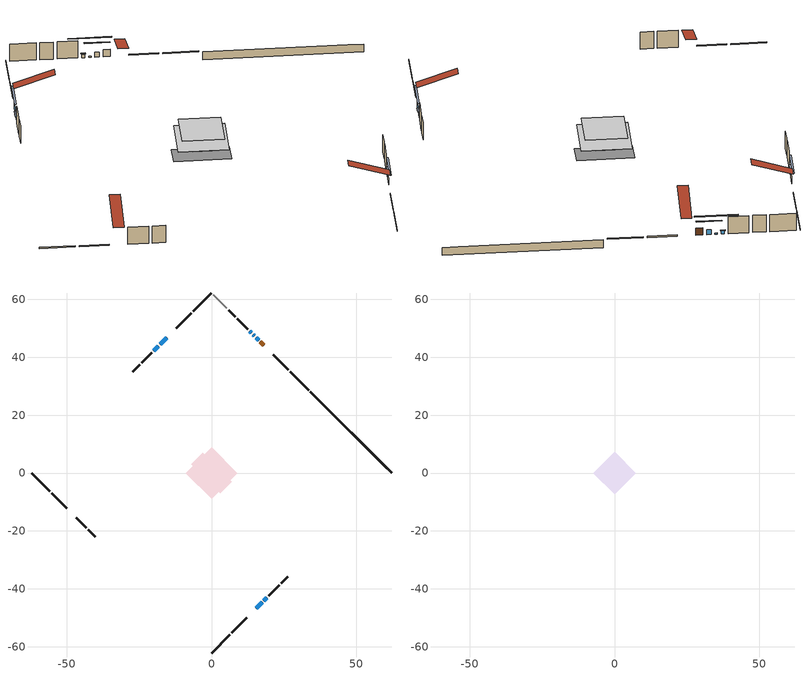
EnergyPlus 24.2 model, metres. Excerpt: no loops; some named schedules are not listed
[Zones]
conditioned space
 floor outside (Floor1 construction): -3.39,0 0,3.39 3.39,0 0,-3.39 z1.28
 floor adiabatic (AdiabaticFloorConstruction): -8.87,0 0,8.87 8.87,0 0,-8.87 z3.72
 floor foundation (Slab1 construction): -7,3.07 -3.07,7 7,-3.07 3.07,-7 z-1.01
 wall outside (RimJoist1 construction): 0,-62.2 6.28,-55.91 / -62.2,0 -55.91,-6.28 / 0,62.2 -6.28,55.91 / 33.52,28.68 27.24,34.96 z1.28:1.58
 wall outside (RimJoist2 construction): 6.94,-55.26 12.19,-50 / -55.26,-6.94 -50,-12.19 / -6.94,55.26 -12.19,50 / 26.58,35.62 21.33,40.87 z1.28:1.58
 wall outside (AdiabaticWallConstruction 1): 18.13,44.07 16.9,45.3 z1.28:3.31
 wall outside (AdiabaticWallConstruction): 16.24,45.96 15.44,46.76 z1.28:2.61; 14.78,47.42 14.36,47.84 z1.28:1.62; -15.4,46.8 -17.7,44.5 z1.28:3.18; 15.4,-46.8 17.47,-44.73 z1.28:2.99; 13.71,48.49 13.16,49.04 z1.28:2.18; -18.36,43.84 -19.9,42.29 z1.28:2.56; 18.12,-44.08 19.11,-43.09 z1.28:2.9
 wall outside (Wall1 construction): 19.76,-42.44 23.37,-38.83 / -46.8,-15.4 -43.19,-19 / -20.56,41.64 -24.17,38.03 / 12.51,49.69 8.9,53.3 z1.28:6.16
 wall outside (Wall2 construction): 24.03,-38.17 26.38,-35.82 / -42.54,-19.66 -40.18,-22.02 / -24.82,37.37 -27.18,35.02 / 8.24,53.96 5.89,56.31 z1.28:6.16
 wall foundation (FoundationWall1 construction): 34.18,28.02,-1.01 34.18,28.02,1.28 59.4,2.8,1.28 59.4,2.8,1.23 62.2,0,1.23 62.2,0,-1.01
 wall adiabatic (Wall3 construction): 5.23,56.97 0.66,61.54 z1.28:6.16
 window (WindowConstruction): 16.24,45.96 15.44,46.76 z1.28:2.61
 window (WindowConstruction 6): 14.78,47.42 14.36,47.84 z1.28:1.62
 window (WindowConstruction 1): -15.4,46.8 -17.7,44.5 z1.28:3.18
 window (WindowConstruction 2): 15.4,-46.8 17.47,-44.73 z1.28:2.99
 window (WindowConstruction 3): 13.71,48.49 13.16,49.04 z1.28:2.18
 window (WindowConstruction 4): -18.36,43.84 -19.9,42.29 z1.28:2.56
 window (WindowConstruction 5): 18.12,-44.07 19.11,-43.09 z1.28:2.9
 door (Door): 18.13,44.07 16.9,45.3 z1.28:3.31
 ceiling adiabatic (AdiabaticFloorConstruction): 0,-8.87 8.87,0 0,8.87 -8.87,0 z3.72
attic - vented
 floor to conditioned space (Floor2 construction Reversed): -7.36,0 0,7.36 7.36,0 0,-7.36 z6.16
 roof outside (Roof1 construction): 14.74,-47.46,6.16 7.57,-40.29,9.54 5.68,-42.18,9.54 12.85,-49.35,6.16; -47.46,-14.74,6.16 -40.29,-7.57,9.54 -42.18,-5.68,9.54 -49.35,-12.85,6.16; -14.74,47.46,6.16 -7.57,40.29,9.54 -5.68,42.18,9.54 -12.85,49.35,6.16; 18.78,43.42,6.16 11.61,36.24,9.54 13.5,34.35,9.54 20.67,41.53,6.16
shading: 13.57,48.63 18.11,44.09 18.4,44.38 13.86,48.92 z5.25; 10.77,51.43 18.37,43.83 18.66,44.12 11.06,51.72 z6.7; -19.57,42.63 -13.53,48.67 -13.82,48.96 -19.86,42.92 z5.82; 19.33,-42.87 13.53,-48.67 13.82,-48.96 19.62,-43.16 z5.63; 13.02,49.18 13.85,48.35 14.14,48.64 13.31,49.47 z2.38; -20.05,42.15 -18.21,43.98 -18.51,44.28 -20.34,42.44 z2.76; 19.25,-42.95 17.98,-44.22 18.27,-44.51 19.54,-43.24 z3.1
[Building]
Building 1: Terrain=Suburbs
[Site:Location]
Toronto Intl AP_ON: Latitude {deg}=43.68; Longitude {deg}=-79.63; Time Zone {hr}=-5; Elevation {m}=173; Keep Site Location Information=Yes
[Site:GroundTemperature:Shallow]
4.59119, 2.66285, 2.50842, 3.42352, 7.09712, 10.7536, 13.9236, 15.9317, 16.1023, 14.4691, 11.3799, 7.83558
[Site:WaterMainsTemperature]
Calculation Method=Schedule; Temperature Schedule=mains temperature schedule
[Material] Roughness=Rough; Thermal Absorptance=0.9
Name | Thickness {m} | Conductivity {W/m-K} | Density {kg/m3} | Specific Heat {J/kg-K} | Solar Absorptance | Visible Absorptance
asphalt or fiberglass shingles | 0.00635 | 0.162714 | 1121.4 | 1465.45 | 0.4 | 0.4
ceiling loosefill ins | 0.169333 | 0.0480833 | 16.02 | 1046.75 | 0.7 | 0.7
ceiling stud and cavity | 0.1397 | 0.142181 | 65.682 | 1177.47 | 0.7 | 0.7
concrete 4.0 in. | 0.1016 | 1.803125 | 2242.8 | 837.4 | 0.7 | 0.7
concrete 8.0 in. | 0.2032 | 1.803125 | 2242.8 | 837.4 | 0.7 | 0.7
door material | 0.04445 | 0.053851 | 512.64 | 1214.23 | 0.7 | 0.7
exterior vertical ins | 0.0457286 | 0.029427 | 32.04 | 1214.23 | 0.7 | 0.7
floor covering | 0.0127 | 0.0433444 | 54.468 | 1339.84 | 0.6 | 0.6
floor rigid ins | 0.103632 | 0.029427 | 32.04 | 1214.23 | 0.7 | 0.7
floor rigid ins 1; wall rigid ins | 0.512978 | 0.029427 | 32.04 | 1214.23 | 0.7 | 0.7
floor stud and cavity | 0.1397 | 0.141372 | 92.3553 | 1139.71 | 0.7 | 0.7
floor stud and cavity 1 | 0.1397 | 1.75129 | 37.0049 | 1207.88 | 0.7 | 0.7
furniture material conditioned space 1 | 0.1524 | 0.115458 | 640.8 | 1214.23 | 0.6 | 0.6
gypsum board | 0.0127 | 0.160291 | 801 | 837.4 | 0.6 | 0.6
gypsum board 1 | 0.0127 | 0.160291 | 801 | 837.4 | 0.7 | 0.7
osb sheathing 0.5 in. | 0.0127 | 0.115458 | 512.64 | 1214.23 | 0.7 | 0.7
osb sheathing 0.5 in. 1 | 0.0127 | 0.115458 | 512.64 | 1214.23 | 0.4 | 0.4
osb sheathing 0.75 in. | 0.01905 | 0.115458 | 512.64 | 1214.23 | 0.7 | 0.7
osb sheathing 2.0 in. | 0.0508 | 0.115458 | 512.64 | 1214.23 | 0.7 | 0.7
rim joist rigid ins | 0.051816 | 0.029427 | 32.04 | 1214.23 | 0.7 | 0.7
rim joist stud and cavity | 0.0508 | 0.0451784 | 125.044 | 1163.47 | 0.6 | 0.6
rim joist stud and cavity 1 | 0.0508 | 0.268173 | 125.044 | 1163.47 | 0.6 | 0.6
wall stud and cavity | 0.1397 | 0.0805465 | 139.0536 | 1170.24 | 0.7 | 0.7
wall stud and cavity 1 | 0.1397 | 0.0927935 | 139.0536 | 1170.24 | 0.7 | 0.7
wall stud and cavity 2 | 0.1397 | 0.0736287 | 139.0536 | 1170.24 | 0.7 | 0.7
wall stud and cavity 3 | 0.0889 | 0.380278 | 52.3479 | 1209.89 | 0.7 | 0.7
wall stud and cavity 4 | 0.0889 | 0.391764 | 83.0341 | 1211.67 | 0.7 | 0.7
wood siding | 0.0254 | 0.102417 | 544.68 | 1172.36 | 0.4 | 0.4
wood siding 1; wood siding 2; wood siding 3 | 0.0254 | 0.102417 | 544.68 | 1172.36 | 0.7 | 0.7
[WindowMaterial:SimpleGlazingSystem]
Name | U-Factor {W/m2-K} | Solar Heat Gain Coefficient
WindowMaterial | 2.91963 | 0.67
WindowMaterial 1 | 2.890102 | 0.69
WindowMaterial 2 | 2.898619 | 0.69
WindowMaterial 3 | 2.96164 | 0.62
WindowMaterial 4 | 2.9236 | 0.66
WindowMaterial 5 | 2.90203 | 0.68
WindowMaterial 6 | 3.07123 | 0.43
[Construction]
AdiabaticFloorConstruction: floor stud and cavity 1, floor rigid ins 1, osb sheathing 0.75 in., floor covering
AdiabaticWallConstruction: wood siding 2, wall rigid ins, wall stud and cavity 3, gypsum board
AdiabaticWallConstruction 1: wood siding 3, wall rigid ins, wall stud and cavity 3, gypsum board
Door: door material
Floor1 construction: floor stud and cavity, floor rigid ins, osb sheathing 0.75 in., floor covering
Floor2 construction Reversed: gypsum board, ceiling stud and cavity, ceiling loosefill ins
FoundationWall1 construction: concrete 8.0 in., gypsum board 1
furniture construction conditioned space 1: furniture material conditioned space 1
PartitionWallConstruction: gypsum board, wall stud and cavity 4, gypsum board
RimJoist1 construction: wood siding 1, osb sheathing 2.0 in., rim joist stud and cavity
RimJoist2 construction: wood siding 1, rim joist rigid ins, osb sheathing 2.0 in., rim joist stud and cavity 1
Roof1 construction: asphalt or fiberglass shingles
Slab1 construction: concrete 4.0 in.
Wall1 construction: wood siding, osb sheathing 0.5 in., wall stud and cavity, gypsum board
Wall2 construction: wood siding, osb sheathing 0.5 in., wall stud and cavity 1, gypsum board
Wall3 construction: osb sheathing 0.5 in. 1, wall stud and cavity 2, gypsum board
WindowConstruction: WindowMaterial
WindowConstruction 1: WindowMaterial 1
WindowConstruction 2: WindowMaterial 2
WindowConstruction 3: WindowMaterial 3
WindowConstruction 4: WindowMaterial 4
WindowConstruction 5: WindowMaterial 5
WindowConstruction 6: WindowMaterial 6
[Zone] Multiplier=1; Part of Total Floor Area=Yes
Name | Volume {m3}
attic - vented | 59.4994
conditioned space | 606.3
[Space]
Name | Zone | Volume {m3}
attic - vented 1 | attic - vented | 59.4994
conditioned space 1 | conditioned space | 606.3
[ZoneInfiltration:EffectiveLeakageArea]
infil attic - vented 1: Zone or Space=attic - vented 1; Schedule=Always On Discrete; Effective Air Leakage Area {cm2}=4486.34; Stack Coefficient=0.000235081; Wind Coefficient=1.03593e-05
[ZoneMixing]
whole house fan mix: Zone or Space=attic - vented; Schedule=Always On Continuous; Design Flow Rate Calculation Method=Flow/Zone; Design Flow Rate {m3/s}=0; Source Zone or Space=conditioned space
[SurfaceProperty:ExposedFoundationPerimeter]
Slab1: Exposed Perimeter Calculation Method=TotalExposedPerimeter; Total Exposed Perimeter {m}=39.624
[InternalMass] Zone or ZoneList=conditioned space; Space or SpaceList=conditioned space 1
Name | Construction | Surface Area {m2}
furniture mass conditioned space 1 | furniture construction conditioned space 1 | 103.952
partition wall mass | PartitionWallConstruction | 259.88
[Lights]
interior lighting: Zone or ZoneList or Space or SpaceList=conditioned space 1; Schedule=interior lighting schedule; Design Level Calculation Method=LightingLevel; Lighting Level {W}=343.2; Return Air Fraction=0; Fraction Radiant=0.6; Fraction Visible=0.2; Fraction Replaceable=1
[People]
occupants: Zone or ZoneList or Space or SpaceList=conditioned space 1; Number of People Schedule=occupants schedule; Number of People Calculation Method=People; Number of People=3; Fraction Radiant=0.314171; Sensible Heat Fraction=0.56303; Activity Level Schedule=occupants activity schedule; Carbon Dioxide Generation Rate {m3/s-W}=0; Enable ASHRAE 55 Comfort Warnings=No; Mean Radiant Temperature Calculation Type=EnclosureAveraged
[ElectricEquipment] Zone or ZoneList or Space or SpaceList=conditioned space 1; Design Level Calculation Method=EquipmentLevel
Name | Schedule | Design Level {W} | Fraction Latent | Fraction Radiant | Fraction Lost
clothes dryer | clothes dryer schedule | 140.772 | 0.015 | 0.081 | 0.85
clothes washer | clothes washer schedule | 32.1985 | 0.03 | 0.162 | 0.7
cooking range | cooking range schedule | 208.969 | 0.08 | 0.432 | 0.2
dishwasher | dishwasher schedule | 66.8632 | 0.3 | 0.18 | 0.4
fridge | fridge schedule | 72.9452 | 0 | 0.6 | 0
mech vent house fan | mech vent house fan schedule | 0 | 0 | 0 | 1
mech vent house fan cfis | mech vent house fan cfis schedule | 0 | 0 | 0 | 0
misc plug loads | misc plug loads schedule | 494.7 | 0.045 | 0.513 | 0.1
whole house fan | Always On Discrete | 0 | 0 | 0 | 1
[OtherEquipment] Zone or ZoneList or Space or SpaceList=conditioned space 1; Design Level Calculation Method=EquipmentLevel
Name | Fuel Type | Schedule | Design Level {W} | Fraction Latent | Fraction Radiant | Fraction Lost
clothes dryer 1 | Electricity | clothes dryer schedule | 0 | 0.015 | 0.081 | 0.85
cooking range 1 | Electricity | cooking range schedule | 0 | 0.08 | 0.432 | 0.2
general water use latent | None | general water use schedule | 59.3978 | 1 | 0 | 0
general water use sensible | None | general water use schedule | -58.539 | 0 | 0.6 | 0
mech vent house fan latent load | None | Always On Discrete | 0 | 1 | 0 | 0
mech vent house fan sensible load | None | Always On Discrete | 0 | 0 | 0 | 0
water heater energy adjustment1 | NaturalGas | Always On Discrete | 0.01 | 0 | 0 | 1
[ZoneInfiltration:DesignFlowRate] Zone or ZoneList or Space or SpaceList=conditioned space 1; Schedule=Always On Discrete; Design Flow Rate Calculation Method=Flow/Zone; Design Flow Rate {m3/s}=0
infil flow; natural vent flow; whole house fan flow
[Foundation:Kiva]
Foundation Kiva 1: Initial Indoor Air Temperature {C}=18; Wall Height Above Grade {m}=1.28001; Wall Depth Below Slab {m}=0.2032; Custom Block Material Name 1=exterior vertical ins; Custom Block Depth 1 {m}=2.28999; Custom Block X Position 1 {m}=0.2159; Custom Block Z Position 1 {m}=0
[Foundation:Kiva:Settings]
Soil Conductivity {W/m-K}=0.849921; Soil Density {kg/m3}=1842.3; Soil Specific Heat {J/kg-K}=418.7; Ground Solar Absorptivity=0.9; Ground Thermal Absorptivity=0.9; Ground Surface Roughness {m}=0.03; Far-Field Width {m}=40; Deep-Ground Boundary Condition=ZeroFlux; Deep-Ground Depth {m}=40; Minimum Cell Dimension {m}=0.2; Maximum Cell Growth Coefficient=3; Simulation Timestep=Timestep
[Exterior:Lights]
exterior lighting: Schedule=exterior lighting schedule; Design Level {W}=75.6
[Schedule:Constant]
Name | Hourly Value
Always On Continuous; mech vent house fan schedule; mech vent house fan cfis schedule; Always On Discrete | 1
occupants activity schedule | 117.228
fridge schedule | 0
[Schedule:Day:Interval]
interior lighting schedule day: No, 01:00, 0.108182, 04:00, 0.0901515, 05:00, 0.0991667, 06:00, 0.162273, 07:00, 0.270455, 08:00, 0.342576, 10:00, 0.369621, 11:00, 0.351591, 12:00, 0.333561, 13:00, 0.324545, 14:00, 0.31553, 15:00, 0.333561, 16:00, 0.369621, 17:00, 0.450758, 18:00, 0.585985, 19:00, 0.775303, 20:00, 0.955606, 21:00, 0.991667, 22:00, 0.712197, 23:00, 0.360606, 24:00, 0.162273
interior lighting schedule default day: No, 24:00, 0
[Schedule:Week:Daily]
interior lighting schedule Week Rule - Jan1-Jan27: interior lighting schedule day, interior lighting schedule day, interior lighting schedule day, interior lighting schedule day, interior lighting schedule day, interior lighting schedule day, interior lighting schedule day, interior lighting schedule default day, interior lighting schedule default day, interior lighting schedule default day, interior lighting schedule default day, interior lighting schedule default day
interior lighting schedule Week Rule - Jan28-Feb3: interior lighting schedule day, interior lighting schedule day, interior lighting schedule day, interior lighting schedule day, interior lighting schedule day 1, interior lighting schedule day 1, interior lighting schedule day 1, interior lighting schedule default day, interior lighting schedule default day, interior lighting schedule default day, interior lighting schedule default day, interior lighting schedule default day
interior lighting schedule Week Rule - Feb4-Feb24: interior lighting schedule day 1, interior lighting schedule day 1, interior lighting schedule day 1, interior lighting schedule day 1, interior lighting schedule day 1, interior lighting schedule day 1, interior lighting schedule day 1, interior lighting schedule default day, interior lighting schedule default day, interior lighting schedule default day, interior lighting schedule default day, interior lighting schedule default day
interior lighting schedule Week Rule - Feb25-Mar3: interior lighting schedule day 1, interior lighting schedule day 1, interior lighting schedule day 1, interior lighting schedule day 1, interior lighting schedule day 2, interior lighting schedule day 2, interior lighting schedule day 2, interior lighting schedule default day, interior lighting schedule default day, interior lighting schedule default day, interior lighting schedule default day, interior lighting schedule default day
interior lighting schedule Week Rule - Mar4-Mar31: interior lighting schedule day 2, interior lighting schedule day 2, interior lighting schedule day 2, interior lighting schedule day 2, interior lighting schedule day 2, interior lighting schedule day 2, interior lighting schedule day 2, interior lighting schedule default day, interior lighting schedule default day, interior lighting schedule default day, interior lighting schedule default day, interior lighting schedule default day
interior lighting schedule Week Rule - Apr1-Apr28: interior lighting schedule day 3, interior lighting schedule day 3, interior lighting schedule day 3, interior lighting schedule day 3, interior lighting schedule day 3, interior lighting schedule day 3, interior lighting schedule day 3, interior lighting schedule default day, interior lighting schedule default day, interior lighting schedule default day, interior lighting schedule default day, interior lighting schedule default day
interior lighting schedule Week Rule - Apr29-May5: interior lighting schedule day 3, interior lighting schedule day 3, interior lighting schedule day 4, interior lighting schedule day 4, interior lighting schedule day 4, interior lighting schedule day 4, interior lighting schedule day 4, interior lighting schedule default day, interior lighting schedule default day, interior lighting schedule default day, interior lighting schedule default day, interior lighting schedule default day
interior lighting schedule Week Rule - May6-May26: interior lighting schedule day 4, interior lighting schedule day 4, interior lighting schedule day 4, interior lighting schedule day 4, interior lighting schedule day 4, interior lighting schedule day 4, interior lighting schedule day 4, interior lighting schedule default day, interior lighting schedule default day, interior lighting schedule default day, interior lighting schedule default day, interior lighting schedule default day
interior lighting schedule Week Rule - May27-Jun2: interior lighting schedule day 4, interior lighting schedule day 4, interior lighting schedule day 4, interior lighting schedule day 4, interior lighting schedule day 4, interior lighting schedule day 5, interior lighting schedule day 5, interior lighting schedule default day, interior lighting schedule default day, interior lighting schedule default day, interior lighting schedule default day, interior lighting schedule default day
interior lighting schedule Week Rule - Jun3-Jun30: interior lighting schedule day 5, interior lighting schedule day 5, interior lighting schedule day 5, interior lighting schedule day 5, interior lighting schedule day 5, interior lighting schedule day 5, interior lighting schedule day 5, interior lighting schedule default day, interior lighting schedule default day, interior lighting schedule default day, interior lighting schedule default day, interior lighting schedule default day
interior lighting schedule Week Rule - Jul1-Jul28: interior lighting schedule day 6, interior lighting schedule day 6, interior lighting schedule day 6, interior lighting schedule day 6, interior lighting schedule day 6, interior lighting schedule day 6, interior lighting schedule day 6, interior lighting schedule default day, interior lighting schedule default day, interior lighting schedule default day, interior lighting schedule default day, interior lighting schedule default day
interior lighting schedule Week Rule - Jul29-Aug4: interior lighting schedule day 6, interior lighting schedule day 6, interior lighting schedule day 6, interior lighting schedule day 7, interior lighting schedule day 7, interior lighting schedule day 7, interior lighting schedule day 7, interior lighting schedule default day, interior lighting schedule default day, interior lighting schedule default day, interior lighting schedule default day, interior lighting schedule default day
interior lighting schedule Week Rule - Aug5-Aug25: interior lighting schedule day 7, interior lighting schedule day 7, interior lighting schedule day 7, interior lighting schedule day 7, interior lighting schedule day 7, interior lighting schedule day 7, interior lighting schedule day 7, interior lighting schedule default day, interior lighting schedule default day, interior lighting schedule default day, interior lighting schedule default day, interior lighting schedule default day
interior lighting schedule Week Rule - Aug26-Sep1: interior lighting schedule day 7, interior lighting schedule day 7, interior lighting schedule day 7, interior lighting schedule day 7, interior lighting schedule day 7, interior lighting schedule day 7, interior lighting schedule day 8, interior lighting schedule default day, interior lighting schedule default day, interior lighting schedule default day, interior lighting schedule default day, interior lighting schedule default day
interior lighting schedule Week Rule - Sep2-Sep29: interior lighting schedule day 8, interior lighting schedule day 8, interior lighting schedule day 8, interior lighting schedule day 8, interior lighting schedule day 8, interior lighting schedule day 8, interior lighting schedule day 8, interior lighting schedule default day, interior lighting schedule default day, interior lighting schedule default day, interior lighting schedule default day, interior lighting schedule default day
interior lighting schedule Week Rule - Sep30-Oct6: interior lighting schedule day 8, interior lighting schedule day 9, interior lighting schedule day 9, interior lighting schedule day 9, interior lighting schedule day 9, interior lighting schedule day 9, interior lighting schedule day 9, interior lighting schedule default day, interior lighting schedule default day, interior lighting schedule default day, interior lighting schedule default day, interior lighting schedule default day
interior lighting schedule Week Rule - Oct7-Oct27: interior lighting schedule day 9, interior lighting schedule day 9, interior lighting schedule day 9, interior lighting schedule day 9, interior lighting schedule day 9, interior lighting schedule day 9, interior lighting schedule day 9, interior lighting schedule default day, interior lighting schedule default day, interior lighting schedule default day, interior lighting schedule default day, interior lighting schedule default day
interior lighting schedule Week Rule - Oct28-Nov3: interior lighting schedule day 9, interior lighting schedule day 9, interior lighting schedule day 9, interior lighting schedule day 9, interior lighting schedule day 10, interior lighting schedule day 10, interior lighting schedule day 10, interior lighting schedule default day, interior lighting schedule default day, interior lighting schedule default day, interior lighting schedule default day, interior lighting schedule default day
interior lighting schedule Week Rule - Nov4-Nov24: interior lighting schedule day 10, interior lighting schedule day 10, interior lighting schedule day 10, interior lighting schedule day 10, interior lighting schedule day 10, interior lighting schedule day 10, interior lighting schedule day 10, interior lighting schedule default day, interior lighting schedule default day, interior lighting schedule default day, interior lighting schedule default day, interior lighting schedule default day
interior lighting schedule Week Rule - Nov25-Dec1: interior lighting schedule day 10, interior lighting schedule day 10, interior lighting schedule day 10, interior lighting schedule day 10, interior lighting schedule day 10, interior lighting schedule day 10, interior lighting schedule day 11, interior lighting schedule default day, interior lighting schedule default day, interior lighting schedule default day, interior lighting schedule default day, interior lighting schedule default day
interior lighting schedule Week Rule - Dec2-Dec31: interior lighting schedule day 11, interior lighting schedule day 11, interior lighting schedule day 11, interior lighting schedule day 11, interior lighting schedule day 11, interior lighting schedule day 11, interior lighting schedule day 11, interior lighting schedule default day, interior lighting schedule default day, interior lighting schedule default day, interior lighting schedule default day, interior lighting schedule default day
occupants schedule Week Rule - Jan1-Dec31: occupants schedule day, occupants schedule day, occupants schedule day, occupants schedule day, occupants schedule day, occupants schedule day, occupants schedule day, occupants schedule default day, occupants schedule default day, occupants schedule default day, occupants schedule default day, occupants schedule default day
clothes dryer schedule Week Rule - Jan1-Dec31: clothes dryer schedule day, clothes dryer schedule day, clothes dryer schedule day, clothes dryer schedule day, clothes dryer schedule day, clothes dryer schedule day, clothes dryer schedule day, clothes dryer schedule default day, clothes dryer schedule default day, clothes dryer schedule default day, clothes dryer schedule default day, clothes dryer schedule default day
clothes washer schedule Week Rule - Jan1-Dec31: clothes washer schedule day, clothes washer schedule day, clothes washer schedule day, clothes washer schedule day, clothes washer schedule day, clothes washer schedule day, clothes washer schedule day, clothes washer schedule default day, clothes washer schedule default day, clothes washer schedule default day, clothes washer schedule default day, clothes washer schedule default day
cooking range schedule Week Rule - Jan1-Dec31: cooking range schedule day, cooking range schedule day, cooking range schedule day, cooking range schedule day, cooking range schedule day, cooking range schedule day, cooking range schedule day, cooking range schedule default day, cooking range schedule default day, cooking range schedule default day, cooking range schedule default day, cooking range schedule default day
dishwasher schedule Week Rule - Jan1-Dec31: dishwasher schedule day, dishwasher schedule day, dishwasher schedule day, dishwasher schedule day, dishwasher schedule day, dishwasher schedule day, dishwasher schedule day, dishwasher schedule default day, dishwasher schedule default day, dishwasher schedule default day, dishwasher schedule default day, dishwasher schedule default day
misc plug loads schedule Week Rule - Jan1-Dec31: misc plug loads schedule day, misc plug loads schedule day, misc plug loads schedule day, misc plug loads schedule day, misc plug loads schedule day, misc plug loads schedule day, misc plug loads schedule day, misc plug loads schedule default day, misc plug loads schedule default day, misc plug loads schedule default day, misc plug loads schedule default day, misc plug loads schedule default day
general water use schedule Week Rule - Jan1-Dec31: general water use schedule day, general water use schedule day, general water use schedule day, general water use schedule day, general water use schedule day, general water use schedule day, general water use schedule day, general water use schedule default day, general water use schedule default day, general water use schedule default day, general water use schedule default day, general water use schedule default day
exterior lighting schedule Week Rule - Jan1-Jan27: exterior lighting schedule day, exterior lighting schedule day, exterior lighting schedule day, exterior lighting schedule day, exterior lighting schedule day, exterior lighting schedule day, exterior lighting schedule day, exterior lighting schedule default day, exterior lighting schedule default day, exterior lighting schedule default day, exterior lighting schedule default day, exterior lighting schedule default day
exterior lighting schedule Week Rule - Jan28-Feb3: exterior lighting schedule day, exterior lighting schedule day, exterior lighting schedule day, exterior lighting schedule day, exterior lighting schedule day 1, exterior lighting schedule day 1, exterior lighting schedule day 1, exterior lighting schedule default day, exterior lighting schedule default day, exterior lighting schedule default day, exterior lighting schedule default day, exterior lighting schedule default day
exterior lighting schedule Week Rule - Feb4-Feb24: exterior lighting schedule day 1, exterior lighting schedule day 1, exterior lighting schedule day 1, exterior lighting schedule day 1, exterior lighting schedule day 1, exterior lighting schedule day 1, exterior lighting schedule day 1, exterior lighting schedule default day, exterior lighting schedule default day, exterior lighting schedule default day, exterior lighting schedule default day, exterior lighting schedule default day
exterior lighting schedule Week Rule - Feb25-Mar3: exterior lighting schedule day 1, exterior lighting schedule day 1, exterior lighting schedule day 1, exterior lighting schedule day 1, exterior lighting schedule day 2, exterior lighting schedule day 2, exterior lighting schedule day 2, exterior lighting schedule default day, exterior lighting schedule default day, exterior lighting schedule default day, exterior lighting schedule default day, exterior lighting schedule default day
exterior lighting schedule Week Rule - Mar4-Mar31: exterior lighting schedule day 2, exterior lighting schedule day 2, exterior lighting schedule day 2, exterior lighting schedule day 2, exterior lighting schedule day 2, exterior lighting schedule day 2, exterior lighting schedule day 2, exterior lighting schedule default day, exterior lighting schedule default day, exterior lighting schedule default day, exterior lighting schedule default day, exterior lighting schedule default day
exterior lighting schedule Week Rule - Apr1-Apr28: exterior lighting schedule day 3, exterior lighting schedule day 3, exterior lighting schedule day 3, exterior lighting schedule day 3, exterior lighting schedule day 3, exterior lighting schedule day 3, exterior lighting schedule day 3, exterior lighting schedule default day, exterior lighting schedule default day, exterior lighting schedule default day, exterior lighting schedule default day, exterior lighting schedule default day
exterior lighting schedule Week Rule - Apr29-May5: exterior lighting schedule day 3, exterior lighting schedule day 3, exterior lighting schedule day 4, exterior lighting schedule day 4, exterior lighting schedule day 4, exterior lighting schedule day 4, exterior lighting schedule day 4, exterior lighting schedule default day, exterior lighting schedule default day, exterior lighting schedule default day, exterior lighting schedule default day, exterior lighting schedule default day
exterior lighting schedule Week Rule - May6-May26: exterior lighting schedule day 4, exterior lighting schedule day 4, exterior lighting schedule day 4, exterior lighting schedule day 4, exterior lighting schedule day 4, exterior lighting schedule day 4, exterior lighting schedule day 4, exterior lighting schedule default day, exterior lighting schedule default day, exterior lighting schedule default day, exterior lighting schedule default day, exterior lighting schedule default day
exterior lighting schedule Week Rule - May27-Jun2: exterior lighting schedule day 4, exterior lighting schedule day 4, exterior lighting schedule day 4, exterior lighting schedule day 4, exterior lighting schedule day 4, exterior lighting schedule day 5, exterior lighting schedule day 5, exterior lighting schedule default day, exterior lighting schedule default day, exterior lighting schedule default day, exterior lighting schedule default day, exterior lighting schedule default day
exterior lighting schedule Week Rule - Jun3-Jun30: exterior lighting schedule day 5, exterior lighting schedule day 5, exterior lighting schedule day 5, exterior lighting schedule day 5, exterior lighting schedule day 5, exterior lighting schedule day 5, exterior lighting schedule day 5, exterior lighting schedule default day, exterior lighting schedule default day, exterior lighting schedule default day, exterior lighting schedule default day, exterior lighting schedule default day
exterior lighting schedule Week Rule - Jul1-Jul28: exterior lighting schedule day 6, exterior lighting schedule day 6, exterior lighting schedule day 6, exterior lighting schedule day 6, exterior lighting schedule day 6, exterior lighting schedule day 6, exterior lighting schedule day 6, exterior lighting schedule default day, exterior lighting schedule default day, exterior lighting schedule default day, exterior lighting schedule default day, exterior lighting schedule default day
exterior lighting schedule Week Rule - Jul29-Aug4: exterior lighting schedule day 6, exterior lighting schedule day 6, exterior lighting schedule day 6, exterior lighting schedule day 7, exterior lighting schedule day 7, exterior lighting schedule day 7, exterior lighting schedule day 7, exterior lighting schedule default day, exterior lighting schedule default day, exterior lighting schedule default day, exterior lighting schedule default day, exterior lighting schedule default day
exterior lighting schedule Week Rule - Aug5-Aug25: exterior lighting schedule day 7, exterior lighting schedule day 7, exterior lighting schedule day 7, exterior lighting schedule day 7, exterior lighting schedule day 7, exterior lighting schedule day 7, exterior lighting schedule day 7, exterior lighting schedule default day, exterior lighting schedule default day, exterior lighting schedule default day, exterior lighting schedule default day, exterior lighting schedule default day
exterior lighting schedule Week Rule - Aug26-Sep1: exterior lighting schedule day 7, exterior lighting schedule day 7, exterior lighting schedule day 7, exterior lighting schedule day 7, exterior lighting schedule day 7, exterior lighting schedule day 7, exterior lighting schedule day 8, exterior lighting schedule default day, exterior lighting schedule default day, exterior lighting schedule default day, exterior lighting schedule default day, exterior lighting schedule default day
exterior lighting schedule Week Rule - Sep2-Sep29: exterior lighting schedule day 8, exterior lighting schedule day 8, exterior lighting schedule day 8, exterior lighting schedule day 8, exterior lighting schedule day 8, exterior lighting schedule day 8, exterior lighting schedule day 8, exterior lighting schedule default day, exterior lighting schedule default day, exterior lighting schedule default day, exterior lighting schedule default day, exterior lighting schedule default day
exterior lighting schedule Week Rule - Sep30-Oct6: exterior lighting schedule day 8, exterior lighting schedule day 9, exterior lighting schedule day 9, exterior lighting schedule day 9, exterior lighting schedule day 9, exterior lighting schedule day 9, exterior lighting schedule day 9, exterior lighting schedule default day, exterior lighting schedule default day, exterior lighting schedule default day, exterior lighting schedule default day, exterior lighting schedule default day
exterior lighting schedule Week Rule - Oct7-Oct27: exterior lighting schedule day 9, exterior lighting schedule day 9, exterior lighting schedule day 9, exterior lighting schedule day 9, exterior lighting schedule day 9, exterior lighting schedule day 9, exterior lighting schedule day 9, exterior lighting schedule default day, exterior lighting schedule default day, exterior lighting schedule default day, exterior lighting schedule default day, exterior lighting schedule default day
exterior lighting schedule Week Rule - Oct28-Nov3: exterior lighting schedule day 9, exterior lighting schedule day 9, exterior lighting schedule day 9, exterior lighting schedule day 9, exterior lighting schedule day 10, exterior lighting schedule day 10, exterior lighting schedule day 10, exterior lighting schedule default day, exterior lighting schedule default day, exterior lighting schedule default day, exterior lighting schedule default day, exterior lighting schedule default day
exterior lighting schedule Week Rule - Nov4-Nov24: exterior lighting schedule day 10, exterior lighting schedule day 10, exterior lighting schedule day 10, exterior lighting schedule day 10, exterior lighting schedule day 10, exterior lighting schedule day 10, exterior lighting schedule day 10, exterior lighting schedule default day, exterior lighting schedule default day, exterior lighting schedule default day, exterior lighting schedule default day, exterior lighting schedule default day
exterior lighting schedule Week Rule - Nov25-Dec1: exterior lighting schedule day 10, exterior lighting schedule day 10, exterior lighting schedule day 10, exterior lighting schedule day 10, exterior lighting schedule day 10, exterior lighting schedule day 10, exterior lighting schedule day 11, exterior lighting schedule default day, exterior lighting schedule default day, exterior lighting schedule default day, exterior lighting schedule default day, exterior lighting schedule default day
exterior lighting schedule Week Rule - Dec2-Dec31: exterior lighting schedule day 11, exterior lighting schedule day 11, exterior lighting schedule day 11, exterior lighting schedule day 11, exterior lighting schedule day 11, exterior lighting schedule day 11, exterior lighting schedule day 11, exterior lighting schedule default day, exterior lighting schedule default day, exterior lighting schedule default day, exterior lighting schedule default day, exterior lighting schedule default day
[Schedule:Year]
interior lighting schedule: interior lighting schedule Week Rule - Jan1-Jan27, 1, 1, 1, 27, interior lighting schedule Week Rule - Jan28-Feb3, 1, 28, 2, 3, interior lighting schedule Week Rule - Feb4-Feb24, 2, 4, 2, 24, interior lighting schedule Week Rule - Feb25-Mar3, 2, 25, 3, 3, interior lighting schedule Week Rule - Mar4-Mar31, 3, 4, 3, 31, interior lighting schedule Week Rule - Apr1-Apr28, 4, 1, 4, 28, interior lighting schedule Week Rule - Apr29-May5, 4, 29, 5, 5, interior lighting schedule Week Rule - May6-May26, 5, 6, 5, 26, interior lighting schedule Week Rule - May27-Jun2, 5, 27, 6, 2, interior lighting schedule Week Rule - Jun3-Jun30, 6, 3, 6, 30, interior lighting schedule Week Rule - Jul1-Jul28, 7, 1, 7, 28, interior lighting schedule Week Rule - Jul29-Aug4, 7, 29, 8, 4, interior lighting schedule Week Rule - Aug5-Aug25, 8, 5, 8, 25, interior lighting schedule Week Rule - Aug26-Sep1, 8, 26, 9, 1, interior lighting schedule Week Rule - Sep2-Sep29, 9, 2, 9, 29, interior lighting schedule Week Rule - Sep30-Oct6, 9, 30, 10, 6, interior lighting schedule Week Rule - Oct7-Oct27, 10, 7, 10, 27, interior lighting schedule Week Rule - Oct28-Nov3, 10, 28, 11, 3, interior lighting schedule Week Rule - Nov4-Nov24, 11, 4, 11, 24, interior lighting schedule Week Rule - Nov25-Dec1, 11, 25, 12, 1, interior lighting schedule Week Rule - Dec2-Dec31, 12, 2, 12, 31
occupants schedule: occupants schedule Week Rule - Jan1-Dec31, 1, 1, 12, 31
clothes dryer schedule: clothes dryer schedule Week Rule - Jan1-Dec31, 1, 1, 12, 31
clothes washer schedule: clothes washer schedule Week Rule - Jan1-Dec31, 1, 1, 12, 31
cooking range schedule: cooking range schedule Week Rule - Jan1-Dec31, 1, 1, 12, 31
dishwasher schedule: dishwasher schedule Week Rule - Jan1-Dec31, 1, 1, 12, 31
misc plug loads schedule: misc plug loads schedule Week Rule - Jan1-Dec31, 1, 1, 12, 31
general water use schedule: general water use schedule Week Rule - Jan1-Dec31, 1, 1, 12, 31
exterior lighting schedule: exterior lighting schedule Week Rule - Jan1-Jan27, 1, 1, 1, 27, exterior lighting schedule Week Rule - Jan28-Feb3, 1, 28, 2, 3, exterior lighting schedule Week Rule - Feb4-Feb24, 2, 4, 2, 24, exterior lighting schedule Week Rule - Feb25-Mar3, 2, 25, 3, 3, exterior lighting schedule Week Rule - Mar4-Mar31, 3, 4, 3, 31, exterior lighting schedule Week Rule - Apr1-Apr28, 4, 1, 4, 28, exterior lighting schedule Week Rule - Apr29-May5, 4, 29, 5, 5, exterior lighting schedule Week Rule - May6-May26, 5, 6, 5, 26, exterior lighting schedule Week Rule - May27-Jun2, 5, 27, 6, 2, exterior lighting schedule Week Rule - Jun3-Jun30, 6, 3, 6, 30, exterior lighting schedule Week Rule - Jul1-Jul28, 7, 1, 7, 28, exterior lighting schedule Week Rule - Jul29-Aug4, 7, 29, 8, 4, exterior lighting schedule Week Rule - Aug5-Aug25, 8, 5, 8, 25, exterior lighting schedule Week Rule - Aug26-Sep1, 8, 26, 9, 1, exterior lighting schedule Week Rule - Sep2-Sep29, 9, 2, 9, 29, exterior lighting schedule Week Rule - Sep30-Oct6, 9, 30, 10, 6, exterior lighting schedule Week Rule - Oct7-Oct27, 10, 7, 10, 27, exterior lighting schedule Week Rule - Oct28-Nov3, 10, 28, 11, 3, exterior lighting schedule Week Rule - Nov4-Nov24, 11, 4, 11, 24, exterior lighting schedule Week Rule - Nov25-Dec1, 11, 25, 12, 1, exterior lighting schedule Week Rule - Dec2-Dec31, 12, 2, 12, 31
[Schedule:Compact]
mains temperature schedule: Through: 01/01, For: AllDays, Until: 24:00, 8.43722, Through: 01/02, For: AllDays, Until: 24:00, 8.37111, Through: 01/03, For: AllDays, Until: 24:00, 8.30611, Through: 01/04, For: AllDays, Until: 24:00, 8.24222, Through: 01/05, For: AllDays, Until: 24:00, 8.17944, Through: 01/06, For: AllDays, Until: 24:00, 8.11833, Through: 01/07, For: AllDays, Until: 24:00, 8.05833, Through: 01/08, For: AllDays, Until: 24:00, 7.99944, Through: 01/09, For: AllDays, Until: 24:00, 7.94222, Through: 01/10, For: AllDays, Until: 24:00, 7.88611, Through: 01/11, For: AllDays, Until: 24:00, 7.83167, Through: 01/12, For: AllDays, Until: 24:00, 7.77833, Through: 01/13, For: AllDays, Until: 24:00, 7.72611, Through: 01/14, For: AllDays, Until: 24:00, 7.67556, Through: 01/15, For: AllDays, Until: 24:00, 7.62667, Through: 01/16, For: AllDays, Until: 24:00, 7.57889, Through: 01/17, For: AllDays, Until: 24:00, 7.53278, Through: 01/18, For: AllDays, Until: 24:00, 7.48778, Through: 01/19, For: AllDays, Until: 24:00, 7.44444, Through: 01/20, For: AllDays, Until: 24:00, 7.40278, Through: 01/21, For: AllDays, Until: 24:00, 7.36278, Through: 01/22, For: AllDays, Until: 24:00, 7.32389, Through: 01/23, For: AllDays, Until: 24:00, 7.28667, Through: 01/24, For: AllDays, Until: 24:00, 7.25056, Through: 01/25, For: AllDays, Until: 24:00, 7.21667, Through: 01/26, For: AllDays, Until: 24:00, 7.18389, Through: 01/27, For: AllDays, Until: 24:00, 7.15278, Through: 01/28, For: AllDays, Until: 24:00, 7.12333, Through: 01/29, For: AllDays, Until: 24:00, 7.09556, Through: 01/30, For: AllDays, Until: 24:00, 7.06944, Through: 01/31, For: AllDays, Until: 24:00, 7.04444, Through: 02/01, For: AllDays, Until: 24:00, 7.02167, Through: 02/02, For: AllDays, Until: 24:00, 7, Through: 02/03, For: AllDays, Until: 24:00, 6.98, Through: 02/04, For: AllDays, Until: 24:00, 6.96222, Through: 02/05, For: AllDays, Until: 24:00, 6.94556, Through: 02/06, For: AllDays, Until: 24:00, 6.93056, Through: 02/07, For: AllDays, Until: 24:00, 6.91722, Through: 02/08, For: AllDays, Until: 24:00, 6.90556, Through: 02/09, For: AllDays, Until: 24:00, 6.89556, Through: 02/10, For: AllDays, Until: 24:00, 6.88722, Through: 02/11, For: AllDays, Until: 24:00, 6.88056, Through: 02/12, For: AllDays, Until: 24:00, 6.875, Through: 02/13, For: AllDays, Until: 24:00, 6.87167, Through: 02/14, For: AllDays, Until: 24:00, 6.87, Through: 02/15, For: AllDays, Until: 24:00, 6.87, Through: 02/16, For: AllDays, Until: 24:00, 6.87167, Through: 02/17, For: AllDays, Until: 24:00, 6.875, Through: 02/18, For: AllDays, Until: 24:00, 6.88, Through: 02/19, For: AllDays, Until: 24:00, 6.88611, Through: 02/20, For: AllDays, Until: 24:00, 6.89444, Through: 02/21, For: AllDays, Until: 24:00, 6.90444, Through: 02/22, For: AllDays, Until: 24:00, 6.91611, Through: 02/23, For: AllDays, Until: 24:00, 6.92889, Through: 02/24, For: AllDays, Until: 24:00, 6.94389, Through: 02/25, For: AllDays, Until: 24:00, 6.96056, Through: 02/26, For: AllDays, Until: 24:00, 6.97833, Through: 02/27, For: AllDays, Until: 24:00, 6.99833, Through: 02/28, For: AllDays, Until: 24:00, 7.01944, Through: 03/01, For: AllDays, Until: 24:00, 7.04222, Through: 03/02, For: AllDays, Until: 24:00, 7.06667, Through: 03/03, For: AllDays, Until: 24:00, 7.09278, Through: 03/04, For: AllDays, Until: 24:00, 7.12056, Through: 03/05, For: AllDays, Until: 24:00, 7.15, Through: 03/06, For: AllDays, Until: 24:00, 7.18111, Through: 03/07, For: AllDays, Until: 24:00, 7.21333, Through: 03/08, For: AllDays, Until: 24:00, 7.24722, Through: 03/09, For: AllDays, Until: 24:00, 7.28278, Through: 03/10, For: AllDays, Until: 24:00, 7.32, Through: 03/11, For: AllDays, Until: 24:00, 7.35889, Through: 03/12, For: AllDays, Until: 24:00, 7.39889, Through: 03/13, For: AllDays, Until: 24:00, 7.44056, Through: 03/14, For: AllDays, Until: 24:00, 7.48389, Through: 03/15, For: AllDays, Until: 24:00, 7.52833, Through: 03/16, For: AllDays, Until: 24:00, 7.57444, Through: 03/17, For: AllDays, Until: 24:00, 7.62222, Through: 03/18, For: AllDays, Until: 24:00, 7.67111, Through: 03/19, For: AllDays, Until: 24:00, 7.72111, Through: 03/20, For: AllDays, Until: 24:00, 7.77333, Through: 03/21, For: AllDays, Until: 24:00, 7.82611, Through: 03/22, For: AllDays, Until: 24:00, 7.88111, Through: 03/23, For: AllDays, Until: 24:00, 7.93667, Through: 03/24, For: AllDays, Until: 24:00, 7.99389, Through: 03/25, For: AllDays, Until: 24:00, 8.05278, Through: 03/26, For: AllDays, Until: 24:00, 8.11278, Through: 03/27, For: AllDays, Until: 24:00, 8.17389, Through: 03/28, For: AllDays, Until: 24:00, 8.23611, Through: 03/29, For: AllDays, Until: 24:00, 8.3, Through: 03/30, For: AllDays, Until: 24:00, 8.365, Through: 03/31, For: AllDays, Until: 24:00, 8.43111, Through: 04/01, For: AllDays, Until: 24:00, 8.49833, Through: 04/02, For: AllDays, Until: 24:00, 8.56722, Through: 04/03, For: AllDays, Until: 24:00, 8.63667, Through: 04/04, For: AllDays, Until: 24:00, 8.70778, Through: 04/05, For: AllDays, Until: 24:00, 8.77944, Through: 04/06, For: AllDays, Until: 24:00, 8.85278, Through: 04/07, For: AllDays, Until: 24:00, 8.92667, Through: 04/08, For: AllDays, Until: 24:00, 9.00222, Through: 04/09, For: AllDays, Until: 24:00, 9.07833, Through: 04/10, For: AllDays, Until: 24:00, 9.15556, Through: 04/11, For: AllDays, Until: 24:00, 9.23389, Through: 04/12, For: AllDays, Until: 24:00, 9.31278, Through: 04/13, For: AllDays, Until: 24:00, 9.39278, Through: 04/14, For: AllDays, Until: 24:00, 9.47389, Through: 04/15, For: AllDays, Until: 24:00, 9.55611, Through: 04/16, For: AllDays, Until: 24:00, 9.63833, Through: 04/17, For: AllDays, Until: 24:00, 9.72222, Through: 04/18, For: AllDays, Until: 24:00, 9.80667, Through: 04/19, For: AllDays, Until: 24:00, 9.89167, Through: 04/20, For: AllDays, Until: 24:00, 9.97778, Through: 04/21, For: AllDays, Until: 24:00, 10.0644, Through: 04/22, For: AllDays, Until: 24:00, 10.1517, Through: 04/23, For: AllDays, Until: 24:00, 10.24, Through: 04/24, For: AllDays, Until: 24:00, 10.3289, Through: 04/25, For: AllDays, Until: 24:00, 10.4183, Through: 04/26, For: AllDays, Until: 24:00, 10.5083, Through: 04/27, For: AllDays, Until: 24:00, 10.5989, Through: 04/28, For: AllDays, Until: 24:00, 10.69, Through: 04/29, For: AllDays, Until: 24:00, 10.7817, Through: 04/30, For: AllDays, Until: 24:00, 10.8739, Through: 05/01, For: AllDays, Until: 24:00, 10.9667, Through: 05/02, For: AllDays, Until: 24:00, 11.0594, Through: 05/03, For: AllDays, Until: 24:00, 11.1533, Through: 05/04, For: AllDays, Until: 24:00, 11.2472, Through: 05/05, For: AllDays, Until: 24:00, 11.3411, Through: 05/06, For: AllDays, Until: 24:00, 11.4361, Through: 05/07, For: AllDays, Until: 24:00, 11.5306, Through: 05/08, For: AllDays, Until: 24:00, 11.6261, Through: 05/09, For: AllDays, Until: 24:00, 11.7217, Through: 05/10, For: AllDays, Until: 24:00, 11.8172, Through: 05/11, For: AllDays, Until: 24:00, 11.9128, Through: 05/12, For: AllDays, Until: 24:00, 12.0089, Through: 05/13, For: AllDays, Until: 24:00, 12.105, Through: 05/14, For: AllDays, Until: 24:00, 12.2017, Through: 05/15, For: AllDays, Until: 24:00, 12.2978, Through: 05/16, For: AllDays, Until: 24:00, 12.3944, Through: 05/17, For: AllDays, Until: 24:00, 12.4906, Through: 05/18, For: AllDays, Until: 24:00, 12.5872, Through: 05/19, For: AllDays, Until: 24:00, 12.6833, Through: 05/20, For: AllDays, Until: 24:00, 12.78, Through: 05/21, For: AllDays, Until: 24:00, 12.8761, Through: 05/22, For: AllDays, Until: 24:00, 12.9722, Through: 05/23, For: AllDays, Until: 24:00, 13.0683, Through: 05/24, For: AllDays, Until: 24:00, 13.1639, Through: 05/25, For: AllDays, Until: 24:00, 13.2594, Through: 05/26, For: AllDays, Until: 24:00, 13.355, Through: 05/27, For: AllDays, Until: 24:00, 13.45, Through: 05/28, For: AllDays, Until: 24:00, 13.545, Through: 05/29, For: AllDays, Until: 24:00, 13.6394, Through: 05/30, For: AllDays, Until: 24:00, 13.7333, Through: 05/31, For: AllDays, Until: 24:00, 13.8272, Through: 06/01, For: AllDays, Until: 24:00, 13.9206, Through: 06/02, For: AllDays, Until: 24:00, 14.0139, Through: 06/03, For: AllDays, Until: 24:00, 14.1061, Through: 06/04, For: AllDays, Until: 24:00, 14.1983, Through: 06/05, For: AllDays, Until: 24:00, 14.2894, Through: 06/06, For: AllDays, Until: 24:00, 14.3806, Through: 06/07, For: AllDays, Until: 24:00, 14.4711, Through: 06/08, For: AllDays, Until: 24:00, 14.5606, Through: 06/09, For: AllDays, Until: 24:00, 14.65, Through: 06/10, For: AllDays, Until: 24:00, 14.7383, Through: 06/11, For: AllDays, Until: 24:00, 14.8267, Through: 06/12, For: AllDays, Until: 24:00, 14.9133, Through: 06/13, For: AllDays, Until: 24:00, 15, Through: 06/14, For: AllDays, Until: 24:00, 15.0856, Through: 06/15, For: AllDays, Until: 24:00, 15.1706, Through: 06/16, For: AllDays, Until: 24:00, 15.255, Through: 06/17, For: AllDays, Until: 24:00, 15.3383, Through: 06/18, For: AllDays, Until: 24:00, 15.4206, Through: 06/19, For: AllDays, Until: 24:00, 15.5022, Through: 06/20, For: AllDays, Until: 24:00, 15.5828, Through: 06/21, For: AllDays, Until: 24:00, 15.6628, Through: 06/22, For: AllDays, Until: 24:00, 15.7417, Through: 06/23, For: AllDays, Until: 24:00, 15.8194, Through: 06/24, For: AllDays, Until: 24:00, 15.8961, Through: 06/25, For: AllDays, Until: 24:00, 15.9722, Through: 06/26, For: AllDays, Until: 24:00, 16.0467, Through: 06/27, For: AllDays, Until: 24:00, 16.1206, Through: 06/28, For: AllDays, Until: 24:00, 16.1933, Through: 06/29, For: AllDays, Until: 24:00, 16.265, Through: 06/30, For: AllDays, Until: 24:00, 16.3356, Through: 07/01, For: AllDays, Until: 24:00, 16.4044, Through: 07/02, For: AllDays, Until: 24:00, 16.4728, Through: 07/03, For: AllDays, Until: 24:00, 16.54, Through: 07/04, For: AllDays, Until: 24:00, 16.6056, Through: 07/05, For: AllDays, Until: 24:00, 16.67, Through: 07/06, For: AllDays, Until: 24:00, 16.7333, Through: 07/07, For: AllDays, Until: 24:00, 16.7956, Through: 07/08, For: AllDays, Until: 24:00, 16.8561, Through: 07/09, For: AllDays, Until: 24:00, 16.9156, Through: 07/10, For: AllDays, Until: 24:00, 16.9739, Through: 07/11, For: AllDays, Until: 24:00, 17.0306, Through: 07/12, For: AllDays, Until: 24:00, 17.0861, Through: 07/13, For: AllDays, Until: 24:00, 17.14, Through: 07/14, For: AllDays, Until: 24:00, 17.1928, Through: 07/15, For: AllDays, Until: 24:00, 17.2439, Through: 07/16, For: AllDays, Until: 24:00, 17.2939, Through: 07/17, For: AllDays, Until: 24:00, 17.3422, Through: 07/18, For: AllDays, Until: 24:00, 17.3894, Through: 07/19, For: AllDays, Until: 24:00, 17.435, Through: 07/20, For: AllDays, Until: 24:00, 17.4794, Through: 07/21, For: AllDays, Until: 24:00, 17.5217, Through: 07/22, For: AllDays, Until: 24:00, 17.5628, Through: 07/23, For: AllDays, Until: 24:00, 17.6028, Through: 07/24, For: AllDays, Until: 24:00, 17.6406, Through: 07/25, For: AllDays, Until: 24:00, 17.6772, Through: 07/26, For: AllDays, Until: 24:00, 17.7122, Through: 07/27, For: AllDays, Until: 24:00, 17.7456, Through: 07/28, For: AllDays, Until: 24:00, 17.7778, Through: 07/29, For: AllDays, Until: 24:00, 17.8078, Through: 07/30, For: AllDays, Until: 24:00, 17.8367, Through: 07/31, For: AllDays, Until: 24:00, 17.8639, Through: 08/01, For: AllDays, Until: 24:00, 17.8894, Through: 08/02, For: AllDays, Until: 24:00, 17.9133, Through: 08/03, For: AllDays, Until: 24:00, 17.9361, Through: 08/04, For: AllDays, Until: 24:00, 17.9567, Through: 08/05, For: AllDays, Until: 24:00, 17.9756, Through: 08/06, For: AllDays, Until: 24:00, 17.9933, Through: 08/07, For: AllDays, Until: 24:00, 18.0089, Through: 08/08, For: AllDays, Until: 24:00, 18.0233, Through: 08/09, For: AllDays, Until: 24:00, 18.0361, Through: 08/10, For: AllDays, Until: 24:00, 18.0467, Through: 08/11, For: AllDays, Until: 24:00, 18.0561, Through: 08/12, For: AllDays, Until: 24:00, 18.0639, Through: 08/13, For: AllDays, Until: 24:00, 18.07, Through: 08/14, For: AllDays, Until: 24:00, 18.0739, Through: 08/15, For: AllDays, Until: 24:00, 18.0767, Through: 08/16, For: AllDays, Until: 24:00, 18.0778, Through: 08/17, For: AllDays, Until: 24:00, 18.0772, Through: 08/18, For: AllDays, Until: 24:00, 18.075, Through: 08/19, For: AllDays, Until: 24:00, 18.0706, Through: 08/20, For: AllDays, Until: 24:00, 18.065, Through: 08/21, For: AllDays, Until: 24:00, 18.0578, Through: 08/22, For: AllDays, Until: 24:00, 18.0489, Through: 08/23, For: AllDays, Until: 24:00, 18.0383, Through: 08/24, For: AllDays, Until: 24:00, 18.0261, Through: 08/25, For: AllDays, Until: 24:00, 18.0122, Through: 08/26, For: AllDays, Until: 24:00, 17.9967, Through: 08/27, For: AllDays, Until: 24:00, 17.9794, Through: 08/28, For: AllDays, Until: 24:00, 17.9606, Through: 08/29, For: AllDays, Until: 24:00, 17.9406, Through: 08/30, For: AllDays, Until: 24:00, 17.9183, Through: 08/31, For: AllDays, Until: 24:00, 17.8944, Through: 09/01, For: AllDays, Until: 24:00, 17.8694, Through: 09/02, For: AllDays, Until: 24:00, 17.8428, Through: 09/03, For: AllDays, Until: 24:00, 17.8139, Through: 09/04, For: AllDays, Until: 24:00, 17.7839, Through: 09/05, For: AllDays, Until: 24:00, 17.7522, Through: 09/06, For: AllDays, Until: 24:00, 17.7194, Through: 09/07, For: AllDays, Until: 24:00, 17.6844, Through: 09/08, For: AllDays, Until: 24:00, 17.6483, Through: 09/09, For: AllDays, Until: 24:00, 17.6106, Through: 09/10, For: AllDays, Until: 24:00, 17.5711, Through: 09/11, For: AllDays, Until: 24:00, 17.5306, Through: 09/12, For: AllDays, Until: 24:00, 17.4883, Through: 09/13, For: AllDays, Until: 24:00, 17.4444, Through: 09/14, For: AllDays, Until: 24:00, 17.3989, Through: 09/15, For: AllDays, Until: 24:00, 17.3522, Through: 09/16, For: AllDays, Until: 24:00, 17.3039, Through: 09/17, For: AllDays, Until: 24:00, 17.2544, Through: 09/18, For: AllDays, Until: 24:00, 17.2033, Through: 09/19, For: AllDays, Until: 24:00, 17.1511, Through: 09/20, For: AllDays, Until: 24:00, 17.0972, Through: 09/21, For: AllDays, Until: 24:00, 17.0422, Through: 09/22, For: AllDays, Until: 24:00, 16.9856, Through: 09/23, For: AllDays, Until: 24:00, 16.9278, Through: 09/24, For: AllDays, Until: 24:00, 16.8683, Through: 09/25, For: AllDays, Until: 24:00, 16.8078, Through: 09/26, For: AllDays, Until: 24:00, 16.7461, Through: 09/27, For: AllDays, Until: 24:00, 16.6833, Through: 09/28, For: AllDays, Until: 24:00, 16.6189, Through: 09/29, For: AllDays, Until: 24:00, 16.5533, Through: 09/30, For: AllDays, Until: 24:00, 16.4867, Through: 10/01, For: AllDays, Until: 24:00, 16.4189, Through: 10/02, For: AllDays, Until: 24:00, 16.3494, Through: 10/03, For: AllDays, Until: 24:00, 16.2794, Through: 10/04, For: AllDays, Until: 24:00, 16.2083, Through: 10/05, For: AllDays, Until: 24:00, 16.1356, Through: 10/06, For: AllDays, Until: 24:00, 16.0622, Through: 10/07, For: AllDays, Until: 24:00, 15.9878, Through: 10/08, For: AllDays, Until: 24:00, 15.9117, Through: 10/09, For: AllDays, Until: 24:00, 15.835, Through: 10/10, For: AllDays, Until: 24:00, 15.7578, Through: 10/11, For: AllDays, Until: 24:00, 15.6789, Through: 10/12, For: AllDays, Until: 24:00, 15.5994, Through: 10/13, For: AllDays, Until: 24:00, 15.5189, Through: 10/14, For: AllDays, Until: 24:00, 15.4372, Through: 10/15, For: AllDays, Until: 24:00, 15.355, Through: 10/16, For: AllDays, Until: 24:00, 15.2722, Through: 10/17, For: AllDays, Until: 24:00, 15.1878, Through: 10/18, For: AllDays, Until: 24:00, 15.1033, Through: 10/19, For: AllDays, Until: 24:00, 15.0178, Through: 10/20, For: AllDays, Until: 24:00, 14.9317, Through: 10/21, For: AllDays, Until: 24:00, 14.8444, Through: 10/22, For: AllDays, Until: 24:00, 14.7567, Through: 10/23, For: AllDays, Until: 24:00, 14.6683, Through: 10/24, For: AllDays, Until: 24:00, 14.5794, Through: 10/25, For: AllDays, Until: 24:00, 14.4894, Through: 10/26, For: AllDays, Until: 24:00, 14.3994, Through: 10/27, For: AllDays, Until: 24:00, 14.3083, Through: 10/28, For: AllDays, Until: 24:00, 14.2172, Through: 10/29, For: AllDays, Until: 24:00, 14.125, Through: 10/30, For: AllDays, Until: 24:00, 14.0328, Through: 10/31, For: AllDays, Until: 24:00, 13.94, Through: 11/01, For: AllDays, Until: 24:00, 13.8467, Through: 11/02, For: AllDays, Until: 24:00, 13.7528, Through: 11/03, For: AllDays, Until: 24:00, 13.6589, Through: 11/04, For: AllDays, Until: 24:00, 13.5644, Through: 11/05, For: AllDays, Until: 24:00, 13.4694, Through: 11/06, For: AllDays, Until: 24:00, 13.3744, Through: 11/07, For: AllDays, Until: 24:00, 13.2794, Through: 11/08, For: AllDays, Until: 24:00, 13.1839, Through: 11/09, For: AllDays, Until: 24:00, 13.0878, Through: 11/10, For: AllDays, Until: 24:00, 12.9922, Through: 11/11, For: AllDays, Until: 24:00, 12.8961, Through: 11/12, For: AllDays, Until: 24:00, 12.7994, Through: 11/13, For: AllDays, Until: 24:00, 12.7033, Through: 11/14, For: AllDays, Until: 24:00, 12.6072, Through: 11/15, For: AllDays, Until: 24:00, 12.5106, Through: 11/16, For: AllDays, Until: 24:00, 12.4139, Through: 11/17, For: AllDays, Until: 24:00, 12.3178, Through: 11/18, For: AllDays, Until: 24:00, 12.2211, Through: 11/19, For: AllDays, Until: 24:00, 12.125, Through: 11/20, For: AllDays, Until: 24:00, 12.0289, Through: 11/21, For: AllDays, Until: 24:00, 11.9328, Through: 11/22, For: AllDays, Until: 24:00, 11.8367, Through: 11/23, For: AllDays, Until: 24:00, 11.7411, Through: 11/24, For: AllDays, Until: 24:00, 11.6456, Through: 11/25, For: AllDays, Until: 24:00, 11.5506, Through: 11/26, For: AllDays, Until: 24:00, 11.4556, Through: 11/27, For: AllDays, Until: 24:00, 11.3606, Through: 11/28, For: AllDays, Until: 24:00, 11.2667, Through: 11/29, For: AllDays, Until: 24:00, 11.1722, Through: 11/30, For: AllDays, Until: 24:00, 11.0789, Through: 12/01, For: AllDays, Until: 24:00, 10.9856, Through: 12/02, For: AllDays, Until: 24:00, 10.8928, Through: 12/03, For: AllDays, Until: 24:00, 10.8006, Through: 12/04, For: AllDays, Until: 24:00, 10.7089, Through: 12/05, For: AllDays, Until: 24:00, 10.6178, Through: 12/06, For: AllDays, Until: 24:00, 10.5267, Through: 12/07, For: AllDays, Until: 24:00, 10.4367, Through: 12/08, For: AllDays, Until: 24:00, 10.3472, Through: 12/09, For: AllDays, Until: 24:00, 10.2583, Through: 12/10, For: AllDays, Until: 24:00, 10.17, Through: 12/11, For: AllDays, Until: 24:00, 10.0822, Through: 12/12, For: AllDays, Until: 24:00, 9.99556, Through: 12/13, For: AllDays, Until: 24:00, 9.90944, Through: 12/14, For: AllDays, Until: 24:00, 9.82389, Through: 12/15, For: AllDays, Until: 24:00, 9.73944, Through: 12/16, For: AllDays, Until: 24:00, 9.65556, Through: 12/17, For: AllDays, Until: 24:00, 9.57278, Through: 12/18, For: AllDays, Until: 24:00, 9.49056, Through: 12/19, For: AllDays, Until: 24:00, 9.40944, Through: 12/20, For: AllDays, Until: 24:00, 9.32944, Through: 12/21, For: AllDays, Until: 24:00, 9.25, Through: 12/22, For: AllDays, Until: 24:00, 9.17167, Through: 12/23, For: AllDays, Until: 24:00, 9.09389, Through: 12/24, For: AllDays, Until: 24:00, 9.01778, Through: 12/25, For: AllDays, Until: 24:00, 8.94222, Through: 12/26, For: AllDays, Until: 24:00, 8.86778, Through: 12/27, For: AllDays, Until: 24:00, 8.79444, Through: 12/28, For: AllDays, Until: 24:00, 8.72222, Through: 12/29, For: AllDays, Until: 24:00, 8.65111, Through: 12/30, For: AllDays, Until: 24:00, 8.58167, Through: 12/31, For: AllDays, Until: 24:00, 8.51278
